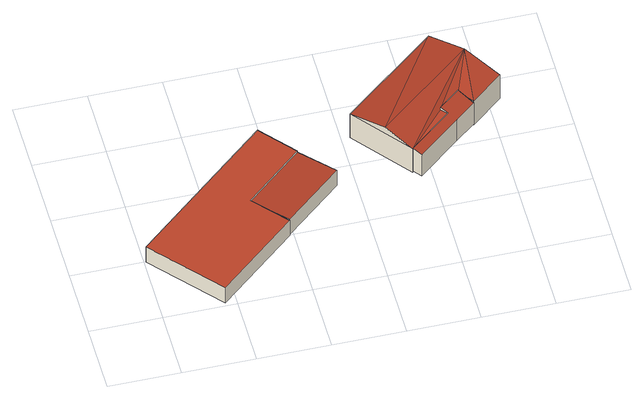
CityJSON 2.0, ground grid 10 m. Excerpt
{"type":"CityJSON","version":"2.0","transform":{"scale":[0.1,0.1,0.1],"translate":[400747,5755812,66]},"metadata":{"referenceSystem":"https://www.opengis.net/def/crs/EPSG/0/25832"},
"CityObjects":{
"building1":{"type":"Building","attributes":{"Gemeindeschluessel":"05515000","Geometrietyp2DReferenz":"3000","function":"31001_2740","roofType":"1000","measuredHeight":2.82},"geometry":[{"type":"Solid","lod":"2","boundaries":[[[[0,1,2,3]],[[4,5,1,0]],[[6,7,5,4]],[[8,9,7,6]],[[10,11,9,8]],[[3,2,11,10]],[[8,6,4,0,3,10]],[[1,5,7,9,11,2]]]],"semantics":{"surfaces":[{"type":"WallSurface"},{"type":"RoofSurface"},{"type":"GroundSurface"}],"values":[[0,0,0,0,0,0,1,2]]}}]},
"building2":{"type":"Building","attributes":{"Gemeindeschluessel":"05515000","Geometrietyp2DReferenz":"3000","function":"31001_1310","roofType":"2100","measuredHeight":2.91},"geometry":[{"type":"Solid","lod":"2","boundaries":[[[[12,13,14,15]],[[16,17,13,12]],[[18,19,17,16]],[[15,14,19,18]],[[16,12,15,18]],[[13,17,19,14]]]],"semantics":{"surfaces":[{"type":"WallSurface"},{"type":"RoofSurface"},{"type":"GroundSurface"}],"values":[[0,0,0,0,1,2]]}}]},
"building3":{"type":"Building","attributes":{"Gemeindeschluessel":"05515000","Geometrietyp2DReferenz":"3000","function":"51009_1610","roofType":"2100","measuredHeight":4.72},"geometry":[{"type":"Solid","lod":"2","boundaries":[[[[20,21,22,23]],[[24,25,21,20]],[[26,27,25,24]],[[28,29,27,26]],[[30,31,29,28]],[[32,33,31,30]],[[23,22,33,32]],[[30,28,26,24,20,23,32]],[[21,25,27,29,31,33,22]]]],"semantics":{"surfaces":[{"type":"WallSurface"},{"type":"RoofSurface"},{"type":"GroundSurface"}],"values":[[0,0,0,0,0,0,0,1,2]]}}]},
"building4":{"type":"Building","attributes":{"Gemeindeschluessel":"05515000","Geometrietyp2DReferenz":"3000","function":"31001_1000","roofType":"5000","measuredHeight":5.72},"address":[{"country":"Germany","locality":"Münster","thoroughfareNumber":"49","thoroughfareName":"Woestenkamp"}],"geometry":[{"type":"Solid","lod":"2","boundaries":[[[[34,35,36,37]],[[38,39,35,34]],[[40,41,39,38]],[[42,43,41,40]],[[44,45,43,42]],[[46,47,45,44]],[[48,49,47,46]],[[37,36,49,48]],[[50,51,37]],[[37,48,50]],[[38,34,51]],[[40,38,51]],[[42,40,51]],[[46,42,51]],[[51,50,46]],[[42,46,44]],[[37,51,34]],[[46,50,48]],[[35,39,41,43,45,47,49,36]]]],"semantics":{"surfaces":[{"type":"WallSurface"},{"type":"RoofSurface"},{"type":"GroundSurface"}],"values":[[0,0,0,0,0,0,0,0,1,1,1,1,1,1,1,1,0,0,2]]}}]}
},
"vertices":[
[84,5,36],[84,5,7],[194,99,7],[194,99,36],[2,100,36],[2,100,7],[192,263,36],[192,263,7],[233,215,36],[233,215,7],[153,146,36],[153,146,7],
[274,168,38],[274,168,9],[233,215,9],[233,215,34],[194,99,38],[194,99,9],[153,146,34],[153,146,9],
[374,161,61],[374,161,17],[383,150,17],[383,150,57],[433,210,61],[433,210,17],[425,219,64],[425,219,17],[455,243,64],[455,243,17],[471,222,57],[471,222,17],[442,199,57],[442,199,17],
[515,259,60],[515,259,15],[442,348,15],[442,348,60],[471,222,60],[471,222,15],[455,243,60],[455,243,15],[425,219,60],[425,219,15],[433,210,60],[433,210,15],[374,161,60],[374,161,15],[310,240,60],[310,240,15],[346,195,72],[479,304,72]
]}
